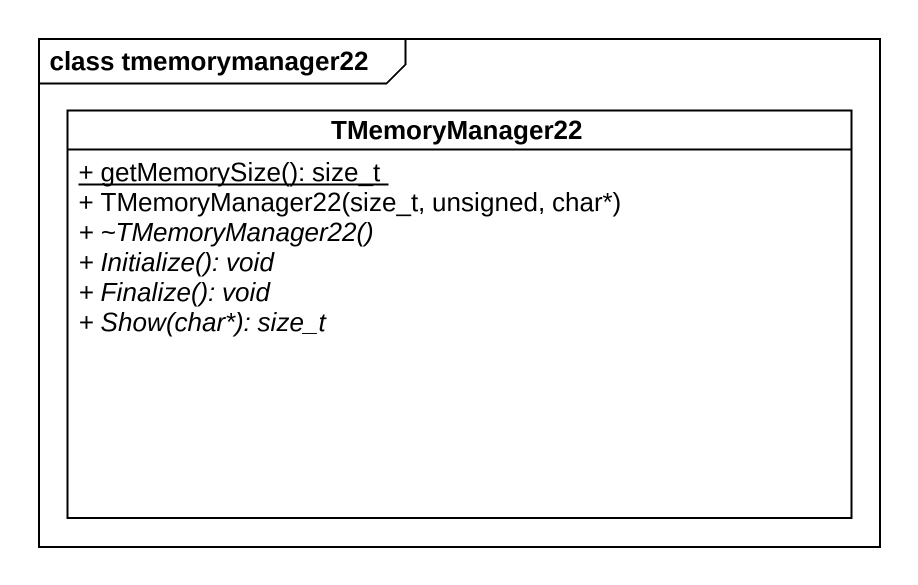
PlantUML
@startuml
mainframe class tmemorymanager22
hide circle
hide empty members
skinparam classAttributeIconSize 0
class TMemoryManager22 {
  {static} + getMemorySize(): size_t
  + TMemoryManager22(size_t, unsigned, char*)
  {abstract} + ~TMemoryManager22()
  {abstract} + Initialize(): void
  {abstract} + Finalize(): void
  {abstract} + Show(char*): size_t
}
@enduml
